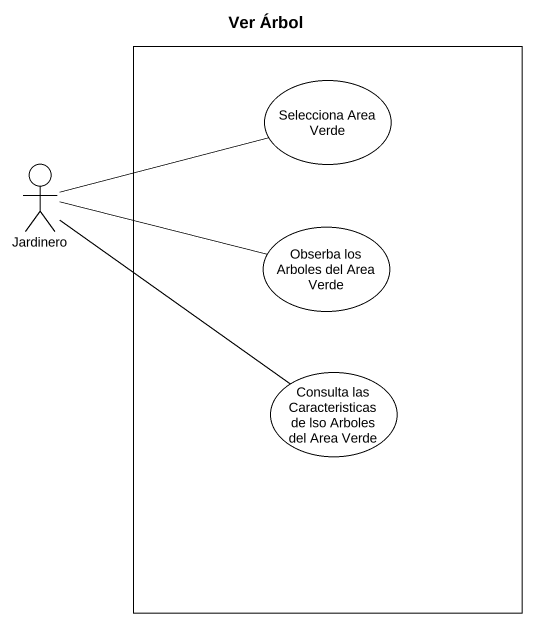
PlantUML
@startuml
title Ver Árbol
rectangle " " as rectangle1 {
  usecase "Selecciona Area Verde" as Selecciona_Area_Verde
  usecase "Obserba los Arboles del Area Verde" as Obserba_los_Arboles_del
  usecase "Consulta las Caracteristicas de lso Arboles del Area Verde" as Consulta_las
}
actor Jardinero
Jardinero -right- Selecciona_Area_Verde
Jardinero -right- Obserba_los_Arboles_del
Jardinero -- Consulta_las
@enduml
